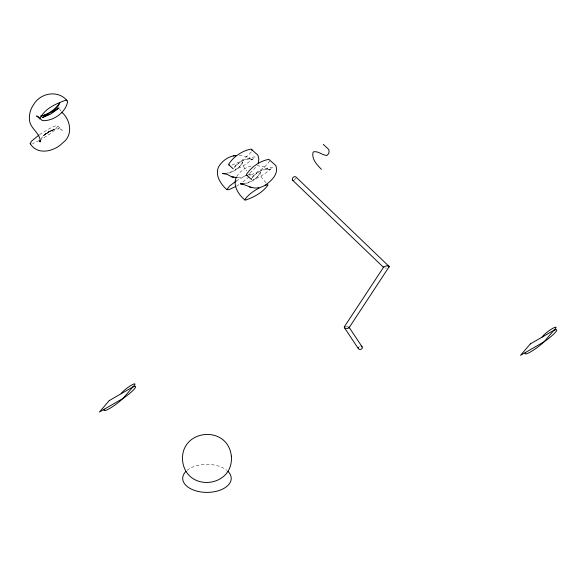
<?xml version="1.0" encoding="UTF-8"?>
<svg xmlns="http://www.w3.org/2000/svg" width="586" height="586" viewBox="0 0 586 586"><rect width="100%" height="100%" fill="white"/><g stroke="black" fill="none" stroke-linecap="round" stroke-linejoin="round"><path stroke-width="0.44" stroke-dasharray="2.93 2.2" d="M250.097 175.514L250.259 174.723L249.131 173.441M39.555 134.612L50.118 128.209L55.48 125.917L57.75 126.005C54.33 132.275 46.931 135.52 41.21 139.483M295.989 178.137L294.069 180.21M242.501 162.11C239.491 168.709 232.151 172.98 225.105 173.771M260.265 172.365C257.254 178.964 249.914 183.242 242.868 184.033M269.714 160.813C265.128 168.043 257.027 172.848 249.035 175.529M236.751 176.569C239.864 171.324 245.153 167.567 251.064 166.131M40.859 139.094C44.162 133.901 49.737 130.502 55.567 128.854L48.785 131.909L43.379 135.886M234.363 167.625L236.004 165.457L235.528 165.977C239.886 161.619 246.142 158.139 252.478 159.275L248.808 158.835L249.98 158.974M252.134 177.88L253.775 175.712L253.291 176.239C257.657 171.874 263.905 168.394 270.249 169.53L266.579 169.09L267.743 169.237M251.204 152.001C246.01 158.132 238.949 162.908 231.265 165.274M234.481 166.907C239.733 161.15 247.468 157.575 255.181 156.858C249.314 161.817 243.095 166.988 235.521 169.142M252.251 177.162C257.503 171.412 265.231 167.83 272.951 167.113C267.084 172.072 260.858 177.25 253.291 179.404M255.708 167.362L250.2 172.943L248.046 174.408M249.153 176.767L242.472 182.268M45.54 133.872L44.983 134.333L48.36 132.04L53.143 129.872L43.664 135.344C47.979 131.696 53.37 129.045 59.083 128.81L58.234 128.825L60.629 129.213L62.255 130.341L57.75 126.005M236.136 181.096L245.534 175.734M236.414 186.128L239.476 184.268M359.006 346.487L359.474 346.216M39.159 140.596L32.435 143.636M245.776 175.646L241.117 177.346L238.216 177.683M225.39 173.427C232.151 172.145 239.835 168.797 242.545 162L242.934 165.193L244.604 168.336L246.867 170.892M243.153 183.689C249.922 182.4 257.598 179.052 260.316 172.262L260.704 175.448L262.367 178.598L266.33 183.066M248.23 174.679L250.259 174.723M386.474 268.051L385.075 268.08M346.165 326.19L348.018 326.461M239.264 155.305L246.457 156.704L250.859 159.077M257.027 165.56L264.227 166.959L268.622 169.339M59.662 108.989L60.863 110.901M187.081 470.346A24.268 14.013 0 0 1 226.848 470.346"/><path stroke-width="0.88" d="M258.214 163.106L258.844 159.304L257.965 155.224L251.086 149.086C242.326 150.705 233.821 156.513 228.855 163.89L228.892 164.886L233.228 168.827M235.682 186.524L228.877 189.688L226.848 189.644L229.624 185.982L236.136 181.096M244.611 199.899C249.724 192.516 258.88 187.483 267.392 184.693L268.029 184.978C262.924 192.369 253.76 197.394 245.248 200.185C238.692 195.057 232.561 185.821 236.275 177.272M61.655 112.182C70.62 119.537 73.301 135.241 62.966 142.632C54.688 151.386 37.46 155.883 30.157 143.548L31.578 141.116L38.91 135.088M383.72 267.004L383.742 267.575L292.436 180.041C291.55 178.291 294.194 175.705 295.849 176.891L389.229 266.586L349.014 327.838L347.168 328.49L344.824 327.992L344.319 326.841L383.72 267.004L386.386 265.832L389.119 266.308M358.354 347.286C357.218 350.582 363.437 349.996 362.185 346.949L348.868 326.951M39.826 141.709L40.112 140.384L40.236 141.988C40.639 132.89 29.849 128.686 29.439 119.676C28.97 114.409 30.531 108.989 33.57 104.674C40.2 93.049 57.677 89.68 66.804 100.301M349.014 327.838L349.08 327.244M389.141 266.886L388.437 267.472M344.319 326.841L345.022 326.387M265.092 185.147C271.413 181.045 279.126 173.778 275.735 165.479L268.857 159.341C260.096 160.96 251.592 166.776 246.625 174.145L246.662 175.141L250.998 179.082M52.22 112.453L59.025 107.919L50.499 114.167L42.382 117.53L48.697 114.512M251.628 179.433L251.475 178.715M41.774 115.969C48.982 113.794 55.538 109.143 59.765 102.887C56.769 110.622 48.169 114.71 40.434 116.072M236.275 155.488C228.87 155.986 222.167 160.645 218.505 167.01C214.828 175.397 220.754 184.172 226.848 189.644M233.294 155.876L235.784 155.561M258.887 187.601C252.214 189.439 246.831 184.758 240.604 183.755M224.489 173.463L222.702 173.544L224.057 173.668M242.26 183.726L240.465 183.799L242.868 184.033M222.841 173.493L227.302 174.445L231.88 176.921L233.924 177.162M249.643 187.176L251.694 187.425M231.88 176.921L237.381 177.587M36.83 116.123L37.431 116.226M293.117 180.385L292.436 180.041M361.057 346.077L362.185 346.949M30.157 143.548L30.846 143.9M228.892 164.886L229.719 165.355M246.662 175.141L247.482 175.617M36.544 116.087L39.218 117.691L38.083 116.9L39.98 119.163M323.245 144.361L328.665 149.393L329.12 151.027L328.702 153.554L326.937 155.473C322.205 155.327 318.542 150.866 313.561 151.774L312.953 152.653C311.671 159.48 317.143 164.82 321.399 169.325M344.253 327.428L358.361 348.655M251.914 149.562L251.951 150.551M525.371 352.552A13.778 2.241 -36.7 0 0 530.791 351.768A13.778 2.241 -36.7 0 0 544.189 341.682A13.244 2.154 -36.7 0 0 554.854 332.943A13.244 2.154 -36.7 0 0 555.213 329.801L553.88 330.314A8.717 1.421 -36.7 0 0 552.466 328.504A8.717 1.421 -36.7 0 0 542.153 337.082M227.976 471.378A24.268 14.013 0 0 1 206.961 492.394A24.268 14.013 0 0 1 185.945 471.378M104.286 409.233A13.778 2.241 -36.7 0 0 109.714 408.449A13.778 2.241 -36.7 0 0 123.111 398.363A13.244 2.154 -36.7 0 0 133.776 389.624A13.244 2.154 -36.7 0 0 134.128 386.482L132.795 386.994A8.717 1.421 -36.7 0 0 131.381 385.185A8.717 1.421 -36.7 0 0 121.075 393.763M67.119 100.785L67.515 102.33C65.193 112.805 53.216 121.163 42.624 120.643L41.079 119.632L40.419 117.969C44.734 108.483 56.813 103.37 66.211 100.045L67.119 100.785M231.36 456.135C233.924 487.677 186.714 492.636 182.656 461.314C179.389 429.099 227.742 424.015 231.36 456.135M109.238 400.597L99.437 412.031L123.111 398.363L132.905 386.928L109.238 400.597M530.315 343.916L520.522 355.35L544.189 341.682L553.99 330.248L530.315 343.916"/></g></svg>
